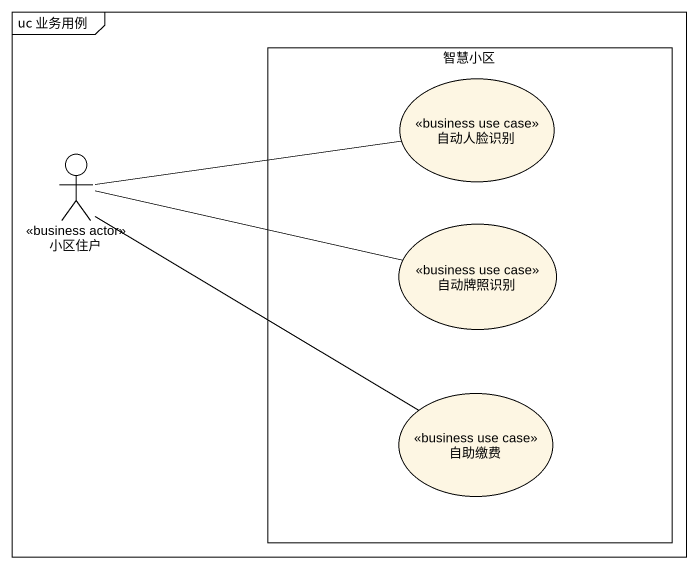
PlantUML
@startuml
mainframe uc 业务用例
rectangle 智慧小区 {
  usecase 自动人脸识别 <<business use case>>
  usecase 自动牌照识别 <<business use case>>
  usecase 自助缴费 <<business use case>>
}
actor 小区住户 <<business actor>>
小区住户 -right- 自动人脸识别
小区住户 -right- 自动牌照识别
小区住户 -right- 自助缴费
@enduml
